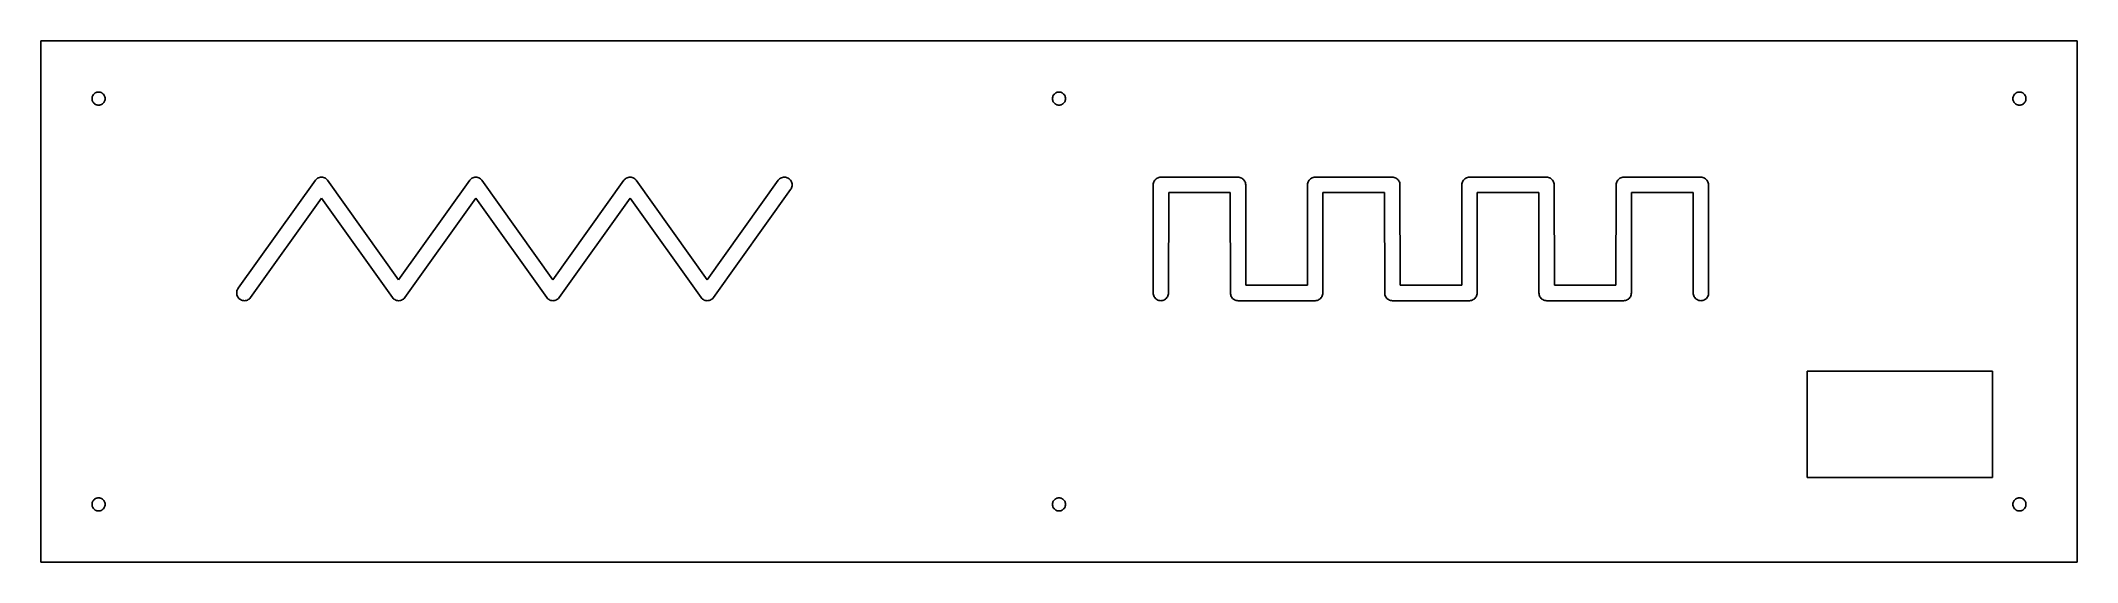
# Model space of a CAD drawing. Header units: metres. Extents: x 0 to 528, y 0 to 135.
import ezdxf

# ---------------------------------------------------------------- set-up
doc = ezdxf.new("R2010")
doc.units = ezdxf.units.M

msp = doc.modelspace()

# ---------------------------------------------------------------- linework, layer by layer
for p, q in [((528.02, 135.125), (0, 135.125)), ((0, 135.125), (0, 0)), ((528.02, 0), (528.02, 135.125)), ((13.7979, 121.328), (13.9651, 121.474)), ((13.9651, 121.474), (14.15, 121.598)), ((14.15, 121.598), (14.3494, 121.696)), ((14.3494, 121.696), (14.56, 121.768)), ((14.56, 121.768), (14.7781, 121.811)), ((14.7781, 121.811), (15, 121.825)), ((15, 121.825), (15.2219, 121.811)), ((15.2219, 121.811), (15.44, 121.768)), ((15.44, 121.768), (15.6506, 121.696)), ((15.6506, 121.696), (15.85, 121.598)), ((15.85, 121.598), (16.0349, 121.474)), ((16.0349, 121.474), (16.2021, 121.328)), ((262.808, 121.328), (262.975, 121.474)), ((262.975, 121.474), (263.16, 121.598)), ((263.16, 121.598), (263.359, 121.696)), ((263.359, 121.696), (263.57, 121.768)), ((263.57, 121.768), (263.788, 121.811)), ((263.788, 121.811), (264.01, 121.825)), ((264.01, 121.825), (264.232, 121.811)), ((264.232, 121.811), (264.45, 121.768)), ((264.45, 121.768), (264.661, 121.696)), ((264.661, 121.696), (264.86, 121.598)), ((264.86, 121.598), (265.045, 121.474)), ((265.045, 121.474), (265.212, 121.328)), ((511.818, 121.328), (511.985, 121.474)), ((511.985, 121.474), (512.17, 121.598)), ((512.17, 121.598), (512.369, 121.696)), ((512.369, 121.696), (512.58, 121.768)), ((512.58, 121.768), (512.798, 121.811)), ((512.798, 121.811), (513.02, 121.825)), ((513.02, 121.825), (513.242, 121.811)), ((513.242, 121.811), (513.46, 121.768)), ((513.46, 121.768), (513.671, 121.696)), ((513.671, 121.696), (513.87, 121.598)), ((513.87, 121.598), (514.055, 121.474)), ((514.055, 121.474), (514.222, 121.328)), ((13.3, 120.125), (13.3145, 120.347)), ((13.3145, 119.904), (13.3, 120.125)), ((13.3145, 120.347), (13.3579, 120.565)), ((13.3579, 119.685), (13.3145, 119.904)), ((13.3579, 120.565), (13.4294, 120.776)), ((13.4294, 119.475), (13.3579, 119.685)), ((13.4294, 120.776), (13.5278, 120.975)), ((13.5278, 119.275), (13.4294, 119.475)), ((13.5278, 120.975), (13.6513, 121.16)), ((13.6513, 119.091), (13.5278, 119.275)), ((13.6513, 121.16), (13.7979, 121.328)), ((13.7979, 118.923), (13.6513, 119.091)), ((13.9651, 118.777), (13.7979, 118.923)), ((14.15, 118.653), (13.9651, 118.777)), ((14.3494, 118.555), (14.15, 118.653)), ((14.56, 118.483), (14.3494, 118.555)), ((14.7781, 118.44), (14.56, 118.483)), ((15, 118.425), (14.7781, 118.44)), ((15.2219, 118.44), (15, 118.425)), ((15.44, 118.483), (15.2219, 118.44)), ((15.6506, 118.555), (15.44, 118.483)), ((15.85, 118.653), (15.6506, 118.555)), ((16.0349, 118.777), (15.85, 118.653)), ((16.2021, 118.923), (16.0349, 118.777)), ((16.2021, 121.328), (16.3487, 121.16)), ((16.3487, 119.091), (16.2021, 118.923)), ((16.3487, 121.16), (16.4722, 120.975)), ((16.4722, 119.275), (16.3487, 119.091)), ((16.4722, 120.975), (16.5706, 120.776)), ((16.5706, 119.475), (16.4722, 119.275)), ((16.5706, 120.776), (16.6421, 120.565)), ((16.6421, 119.685), (16.5706, 119.475)), ((16.6421, 120.565), (16.6855, 120.347)), ((16.6855, 119.904), (16.6421, 119.685)), ((16.6855, 120.347), (16.7, 120.125)), ((16.7, 120.125), (16.6855, 119.904)), ((262.31, 120.125), (262.325, 120.347)), ((262.325, 119.904), (262.31, 120.125)), ((262.325, 120.347), (262.368, 120.565)), ((262.368, 119.685), (262.325, 119.904)), ((262.368, 120.565), (262.439, 120.776)), ((262.439, 119.475), (262.368, 119.685)), ((262.439, 120.776), (262.538, 120.975)), ((262.538, 119.275), (262.439, 119.475)), ((262.538, 120.975), (262.661, 121.16)), ((262.661, 119.091), (262.538, 119.275)), ((262.661, 121.16), (262.808, 121.328)), ((262.808, 118.923), (262.661, 119.091)), ((262.975, 118.777), (262.808, 118.923)), ((263.16, 118.653), (262.975, 118.777)), ((263.359, 118.555), (263.16, 118.653)), ((263.57, 118.483), (263.359, 118.555)), ((263.788, 118.44), (263.57, 118.483)), ((264.01, 118.425), (263.788, 118.44)), ((264.232, 118.44), (264.01, 118.425)), ((264.45, 118.483), (264.232, 118.44)), ((264.661, 118.555), (264.45, 118.483)), ((264.86, 118.653), (264.661, 118.555)), ((265.045, 118.777), (264.86, 118.653)), ((265.212, 118.923), (265.045, 118.777)), ((265.212, 121.328), (265.359, 121.16)), ((265.359, 119.091), (265.212, 118.923)), ((265.359, 121.16), (265.482, 120.975)), ((265.482, 119.275), (265.359, 119.091)), ((265.482, 120.975), (265.581, 120.776)), ((265.581, 119.475), (265.482, 119.275)), ((265.581, 120.776), (265.652, 120.565)), ((265.652, 119.685), (265.581, 119.475)), ((265.652, 120.565), (265.695, 120.347)), ((265.695, 119.904), (265.652, 119.685)), ((265.695, 120.347), (265.71, 120.125)), ((265.71, 120.125), (265.695, 119.904)), ((511.32, 120.125), (511.335, 120.347)), ((511.335, 119.904), (511.32, 120.125)), ((511.335, 120.347), (511.378, 120.565)), ((511.378, 119.685), (511.335, 119.904)), ((511.378, 120.565), (511.449, 120.776)), ((511.449, 119.475), (511.378, 119.685)), ((511.449, 120.776), (511.548, 120.975)), ((511.548, 119.275), (511.449, 119.475)), ((511.548, 120.975), (511.671, 121.16)), ((511.671, 119.091), (511.548, 119.275)), ((511.671, 121.16), (511.818, 121.328)), ((511.818, 118.923), (511.671, 119.091)), ((511.985, 118.777), (511.818, 118.923)), ((512.17, 118.653), (511.985, 118.777)), ((512.369, 118.555), (512.17, 118.653)), ((512.58, 118.483), (512.369, 118.555)), ((512.798, 118.44), (512.58, 118.483)), ((513.02, 118.425), (512.798, 118.44)), ((513.242, 118.44), (513.02, 118.425)), ((513.46, 118.483), (513.242, 118.44)), ((513.671, 118.555), (513.46, 118.483)), ((513.87, 118.653), (513.671, 118.555)), ((514.055, 118.777), (513.87, 118.653)), ((514.222, 118.923), (514.055, 118.777)), ((514.222, 121.328), (514.369, 121.16)), ((514.369, 119.091), (514.222, 118.923)), ((514.369, 121.16), (514.492, 120.975)), ((514.492, 119.275), (514.369, 119.091)), ((514.492, 120.975), (514.591, 120.776)), ((514.591, 119.475), (514.492, 119.275)), ((514.591, 120.776), (514.662, 120.565)), ((514.662, 119.685), (514.591, 119.475)), ((514.662, 120.565), (514.705, 120.347)), ((514.705, 119.904), (514.662, 119.685)), ((514.705, 120.347), (514.72, 120.125)), ((514.72, 120.125), (514.705, 119.904)), ((51.2153, 70.9953), (71.2153, 98.9953)), ((71.2153, 98.9953), (71.3878, 99.192)), ((71.3878, 99.192), (71.5845, 99.3645)), ((71.5845, 99.3645), (71.802, 99.5098)), ((71.802, 99.5098), (72.0366, 99.6255)), ((72.0366, 99.6255), (72.2843, 99.7096)), ((72.2843, 99.7096), (72.5409, 99.7607)), ((72.5409, 99.7607), (72.802, 99.7778)), ((72.802, 99.7778), (73.063, 99.7607)), ((73.063, 99.7607), (73.3196, 99.7096)), ((73.3196, 99.7096), (73.5674, 99.6255)), ((73.5674, 99.6255), (73.802, 99.5098)), ((73.802, 99.5098), (74.0195, 99.3645)), ((74.0195, 99.3645), (74.2162, 99.192)), ((74.2162, 99.192), (74.3887, 98.9953)), ((74.3887, 98.9953), (92.802, 73.2167)), ((92.802, 73.2167), (111.215, 98.9953)), ((111.215, 98.9953), (111.388, 99.192)), ((111.388, 99.192), (111.584, 99.3645)), ((111.584, 99.3645), (111.802, 99.5098)), ((111.802, 99.5098), (112.037, 99.6255)), ((112.037, 99.6255), (112.284, 99.7096)), ((112.284, 99.7096), (112.541, 99.7607)), ((112.541, 99.7607), (112.802, 99.7778)), ((112.802, 99.7778), (113.063, 99.7607)), ((113.063, 99.7607), (113.32, 99.7096)), ((113.32, 99.7096), (113.567, 99.6255)), ((113.567, 99.6255), (113.802, 99.5098)), ((113.802, 99.5098), (114.02, 99.3645)), ((114.02, 99.3645), (114.216, 99.192)), ((114.216, 99.192), (114.389, 98.9953)), ((114.389, 98.9953), (132.802, 73.2167)), ((132.802, 73.2167), (151.215, 98.9953)), ((151.215, 98.9953), (151.388, 99.192)), ((151.388, 99.192), (151.584, 99.3645)), ((151.584, 99.3645), (151.802, 99.5098)), ((151.802, 99.5098), (152.037, 99.6255)), ((152.037, 99.6255), (152.284, 99.7096)), ((152.284, 99.7096), (152.541, 99.7607)), ((152.541, 99.7607), (152.802, 99.7778)), ((152.802, 99.7778), (153.063, 99.7607)), ((153.063, 99.7607), (153.32, 99.7096)), ((153.32, 99.7096), (153.567, 99.6255)), ((153.567, 99.6255), (153.802, 99.5098)), ((153.802, 99.5098), (154.02, 99.3645)), ((154.02, 99.3645), (154.216, 99.192)), ((154.216, 99.192), (154.389, 98.9953)), ((154.389, 98.9953), (172.802, 73.2167)), ((172.802, 73.2167), (191.215, 98.9953)), ((194.389, 96.5603), (174.389, 68.5603)), ((191.215, 98.9953), (191.388, 99.192)), ((191.388, 99.192), (191.584, 99.3645)), ((191.584, 99.3645), (191.802, 99.5098)), ((191.802, 99.5098), (192.037, 99.6255)), ((192.037, 99.6255), (192.284, 99.7096)), ((192.284, 99.7096), (192.541, 99.7607)), ((192.541, 99.7607), (192.802, 99.7778)), ((192.802, 99.7778), (193.063, 99.7607)), ((193.063, 99.7607), (193.32, 99.7096)), ((193.32, 99.7096), (193.567, 99.6255)), ((193.567, 99.6255), (193.802, 99.5098)), ((193.802, 99.5098), (194.02, 99.3645)), ((194.02, 99.3645), (194.216, 99.192)), ((194.216, 99.192), (194.389, 98.9953)), ((194.389, 98.9953), (194.534, 98.7778)), ((194.534, 96.7778), (194.389, 96.5603)), ((194.534, 98.7778), (194.65, 98.5432)), ((194.65, 97.0124), (194.534, 96.7778)), ((194.65, 98.5432), (194.734, 98.2954)), ((194.734, 97.2601), (194.65, 97.0124)), ((194.734, 98.2954), (194.785, 98.0388)), ((194.785, 97.5167), (194.734, 97.2601)), ((194.785, 98.0388), (194.802, 97.7778)), ((194.802, 97.7778), (194.785, 97.5167)), ((288.411, 69.7778), (288.451, 97.7778)), ((288.451, 97.7778), (288.468, 98.0388)), ((288.468, 98.0388), (288.519, 98.2954)), ((288.519, 98.2954), (288.603, 98.5432)), ((288.603, 98.5432), (288.719, 98.7778)), ((288.719, 98.7778), (288.864, 98.9953)), ((288.864, 98.9953), (289.037, 99.192)), ((289.037, 99.192), (289.233, 99.3645)), ((289.233, 99.3645), (289.451, 99.5098)), ((289.451, 99.5098), (289.686, 99.6255)), ((289.686, 99.6255), (289.933, 99.7096)), ((289.933, 99.7096), (290.19, 99.7607)), ((290.19, 99.7607), (290.451, 99.7778)), ((290.451, 99.7778), (310.411, 99.7778)), ((292.448, 95.7778), (292.411, 69.7778)), ((308.414, 95.7778), (292.448, 95.7778)), ((308.451, 69.7778), (308.414, 95.7778)), ((310.411, 99.7778), (310.672, 99.7607)), ((310.672, 99.7607), (310.929, 99.7096)), ((310.929, 99.7096), (311.176, 99.6255)), ((311.176, 99.6255), (311.411, 99.5098)), ((311.411, 99.5098), (311.629, 99.3645)), ((311.629, 99.3645), (311.825, 99.192)), ((311.825, 99.192), (311.998, 98.9953)), ((311.998, 98.9953), (312.143, 98.7778)), ((312.143, 98.7778), (312.259, 98.5432)), ((312.259, 98.5432), (312.343, 98.2954)), ((312.343, 98.2954), (312.394, 98.0388)), ((312.394, 98.0388), (312.411, 97.7778)), ((312.411, 97.7778), (312.448, 71.7778)), ((328.414, 71.7778), (328.451, 97.7778)), ((328.451, 97.7778), (328.468, 98.0388)), ((328.468, 98.0388), (328.519, 98.2954)), ((328.519, 98.2954), (328.603, 98.5432)), ((328.603, 98.5432), (328.719, 98.7778)), ((328.719, 98.7778), (328.864, 98.9953)), ((328.864, 98.9953), (329.037, 99.192)), ((329.037, 99.192), (329.233, 99.3645)), ((329.233, 99.3645), (329.451, 99.5098)), ((329.451, 99.5098), (329.686, 99.6255)), ((329.686, 99.6255), (329.933, 99.7096)), ((329.933, 99.7096), (330.19, 99.7607)), ((330.19, 99.7607), (330.451, 99.7778)), ((330.451, 99.7778), (350.411, 99.7778)), ((332.448, 95.7778), (332.411, 69.7778)), ((348.414, 95.7778), (332.448, 95.7778)), ((348.451, 69.7778), (348.414, 95.7778)), ((350.411, 99.7778), (350.672, 99.7607)), ((350.672, 99.7607), (350.929, 99.7096)), ((350.929, 99.7096), (351.176, 99.6255)), ((351.176, 99.6255), (351.411, 99.5098)), ((351.411, 99.5098), (351.629, 99.3645)), ((351.629, 99.3645), (351.825, 99.192)), ((351.825, 99.192), (351.998, 98.9953)), ((351.998, 98.9953), (352.143, 98.7778)), ((352.143, 98.7778), (352.259, 98.5432)), ((352.259, 98.5432), (352.343, 98.2954)), ((352.343, 98.2954), (352.394, 98.0388)), ((352.394, 98.0388), (352.411, 97.7778)), ((352.411, 97.7778), (352.448, 71.7778)), ((368.414, 71.7778), (368.451, 97.7778)), ((368.451, 97.7778), (368.468, 98.0388)), ((368.468, 98.0388), (368.519, 98.2954)), ((368.519, 98.2954), (368.603, 98.5432)), ((368.603, 98.5432), (368.719, 98.7778)), ((368.719, 98.7778), (368.864, 98.9953)), ((368.864, 98.9953), (369.037, 99.192)), ((369.037, 99.192), (369.233, 99.3645)), ((369.233, 99.3645), (369.451, 99.5098)), ((369.451, 99.5098), (369.686, 99.6255)), ((369.686, 99.6255), (369.933, 99.7096)), ((369.933, 99.7096), (370.19, 99.7607)), ((370.19, 99.7607), (370.451, 99.7778)), ((370.451, 99.7778), (390.411, 99.7778)), ((372.448, 95.7778), (372.411, 69.7778)), ((388.414, 95.7778), (372.448, 95.7778)), ((388.451, 69.7778), (388.414, 95.7778)), ((390.411, 99.7778), (390.672, 99.7607)), ((390.672, 99.7607), (390.929, 99.7096)), ((390.929, 99.7096), (391.176, 99.6255)), ((391.176, 99.6255), (391.411, 99.5098)), ((391.411, 99.5098), (391.629, 99.3645)), ((391.629, 99.3645), (391.825, 99.192)), ((391.825, 99.192), (391.998, 98.9953)), ((391.998, 98.9953), (392.143, 98.7778)), ((392.143, 98.7778), (392.259, 98.5432)), ((392.259, 98.5432), (392.343, 98.2954)), ((392.343, 98.2954), (392.394, 98.0388)), ((392.394, 98.0388), (392.411, 97.7778)), ((392.411, 97.7778), (392.448, 71.7778)), ((408.414, 71.7778), (408.451, 97.7778)), ((408.451, 97.7778), (408.468, 98.0388)), ((408.468, 98.0388), (408.519, 98.2954)), ((408.519, 98.2954), (408.603, 98.5432)), ((408.603, 98.5432), (408.719, 98.7778)), ((408.719, 98.7778), (408.864, 98.9953)), ((408.864, 98.9953), (409.037, 99.192)), ((409.037, 99.192), (409.233, 99.3645)), ((409.233, 99.3645), (409.451, 99.5098)), ((409.451, 99.5098), (409.686, 99.6255)), ((409.686, 99.6255), (409.933, 99.7096)), ((409.933, 99.7096), (410.19, 99.7607)), ((410.19, 99.7607), (410.451, 99.7778)), ((410.451, 99.7778), (430.411, 99.7778)), ((412.448, 95.7778), (412.411, 69.7778)), ((428.414, 95.7778), (412.448, 95.7778)), ((428.451, 69.7778), (428.414, 95.7778)), ((430.411, 99.7778), (430.672, 99.7607)), ((430.672, 99.7607), (430.929, 99.7096)), ((430.929, 99.7096), (431.176, 99.6255)), ((431.176, 99.6255), (431.411, 99.5098)), ((431.411, 99.5098), (431.629, 99.3645)), ((431.629, 99.3645), (431.825, 99.192)), ((431.825, 99.192), (431.998, 98.9953)), ((431.998, 98.9953), (432.143, 98.7778)), ((432.143, 98.7778), (432.259, 98.5432)), ((432.259, 98.5432), (432.343, 98.2954)), ((432.343, 98.2954), (432.394, 98.0388)), ((432.394, 98.0388), (432.411, 97.7778)), ((432.411, 97.7778), (432.451, 69.7778)), ((72.802, 94.3389), (54.3887, 68.5603)), ((91.2153, 68.5603), (72.802, 94.3389)), ((112.802, 94.3389), (94.3887, 68.5603)), ((131.215, 68.5603), (112.802, 94.3389)), ((152.802, 94.3389), (134.389, 68.5603)), ((171.215, 68.5603), (152.802, 94.3389)), ((50.802, 69.7778), (50.8191, 70.0388)), ((50.8191, 69.5167), (50.802, 69.7778)), ((50.8191, 70.0388), (50.8701, 70.2954)), ((50.8701, 69.2602), (50.8191, 69.5167)), ((50.8701, 70.2954), (50.9542, 70.5432)), ((50.9542, 69.0124), (50.8701, 69.2602)), ((50.9542, 70.5432), (51.0699, 70.7778)), ((51.0699, 68.7778), (50.9542, 69.0124)), ((51.0699, 70.7778), (51.2153, 70.9953)), ((51.2153, 68.5603), (51.0699, 68.7778)), ((288.428, 69.5167), (288.411, 69.7778)), ((288.479, 69.2602), (288.428, 69.5167)), ((288.563, 69.0124), (288.479, 69.2602)), ((288.679, 68.7778), (288.563, 69.0124)), ((288.824, 68.5603), (288.679, 68.7778)), ((292.143, 68.7778), (291.998, 68.5603)), ((292.259, 69.0124), (292.143, 68.7778)), ((292.343, 69.2602), (292.259, 69.0124)), ((292.394, 69.5167), (292.343, 69.2602)), ((292.411, 69.7778), (292.394, 69.5167)), ((308.468, 69.5167), (308.451, 69.7778)), ((308.519, 69.2602), (308.468, 69.5167)), ((308.603, 69.0124), (308.519, 69.2602)), ((308.719, 68.7778), (308.603, 69.0124)), ((308.864, 68.5603), (308.719, 68.7778)), ((312.448, 71.7778), (328.414, 71.7778)), ((332.143, 68.7778), (331.998, 68.5603)), ((332.259, 69.0124), (332.143, 68.7778)), ((332.343, 69.2602), (332.259, 69.0124)), ((332.394, 69.5167), (332.343, 69.2602)), ((332.411, 69.7778), (332.394, 69.5167)), ((348.468, 69.5167), (348.451, 69.7778)), ((348.519, 69.2602), (348.468, 69.5167)), ((348.603, 69.0124), (348.519, 69.2602)), ((348.719, 68.7778), (348.603, 69.0124)), ((348.864, 68.5603), (348.719, 68.7778)), ((352.448, 71.7778), (368.414, 71.7778)), ((372.143, 68.7778), (371.998, 68.5603)), ((372.259, 69.0124), (372.143, 68.7778)), ((372.343, 69.2602), (372.259, 69.0124)), ((372.394, 69.5167), (372.343, 69.2602)), ((372.411, 69.7778), (372.394, 69.5167)), ((388.468, 69.5167), (388.451, 69.7778)), ((388.519, 69.2602), (388.468, 69.5167)), ((388.603, 69.0124), (388.519, 69.2602)), ((388.719, 68.7778), (388.603, 69.0124)), ((388.864, 68.5603), (388.719, 68.7778)), ((392.448, 71.7778), (408.414, 71.7778)), ((412.143, 68.7778), (411.998, 68.5603)), ((412.259, 69.0124), (412.143, 68.7778)), ((412.343, 69.2602), (412.259, 69.0124)), ((412.394, 69.5167), (412.343, 69.2602)), ((412.411, 69.7778), (412.394, 69.5167)), ((428.468, 69.5167), (428.451, 69.7778)), ((428.519, 69.2602), (428.468, 69.5167)), ((428.603, 69.0124), (428.519, 69.2602)), ((428.719, 68.7778), (428.603, 69.0124)), ((428.864, 68.5603), (428.719, 68.7778)), ((432.183, 68.7778), (432.038, 68.5603)), ((432.299, 69.0124), (432.183, 68.7778)), ((432.383, 69.2602), (432.299, 69.0124)), ((432.434, 69.5167), (432.383, 69.2602)), ((432.451, 69.7778), (432.434, 69.5167)), ((51.3878, 68.3636), (51.2153, 68.5603)), ((51.5845, 68.1911), (51.3878, 68.3636)), ((51.802, 68.0457), (51.5845, 68.1911)), ((52.0366, 67.93), (51.802, 68.0457)), ((52.2844, 67.8459), (52.0366, 67.93)), ((52.5409, 67.7949), (52.2844, 67.8459)), ((52.802, 67.7778), (52.5409, 67.7949)), ((53.063, 67.7949), (52.802, 67.7778)), ((53.3196, 67.8459), (53.063, 67.7949)), ((53.5674, 67.93), (53.3196, 67.8459)), ((53.802, 68.0457), (53.5674, 67.93)), ((54.0195, 68.1911), (53.802, 68.0457)), ((54.2162, 68.3636), (54.0195, 68.1911)), ((54.3887, 68.5603), (54.2162, 68.3636)), ((91.3878, 68.3636), (91.2153, 68.5603)), ((91.5845, 68.1911), (91.3878, 68.3636)), ((91.802, 68.0457), (91.5845, 68.1911)), ((92.0366, 67.93), (91.802, 68.0457)), ((92.2843, 67.8459), (92.0366, 67.93)), ((92.5409, 67.7949), (92.2843, 67.8459)), ((92.802, 67.7778), (92.5409, 67.7949)), ((93.063, 67.7949), (92.802, 67.7778)), ((93.3196, 67.8459), (93.063, 67.7949)), ((93.5674, 67.93), (93.3196, 67.8459)), ((93.802, 68.0457), (93.5674, 67.93)), ((94.0195, 68.1911), (93.802, 68.0457)), ((94.2162, 68.3636), (94.0195, 68.1911)), ((94.3887, 68.5603), (94.2162, 68.3636)), ((131.388, 68.3636), (131.215, 68.5603)), ((131.584, 68.1911), (131.388, 68.3636)), ((131.802, 68.0457), (131.584, 68.1911)), ((132.037, 67.93), (131.802, 68.0457)), ((132.284, 67.8459), (132.037, 67.93)), ((132.541, 67.7949), (132.284, 67.8459)), ((132.802, 67.7778), (132.541, 67.7949)), ((133.063, 67.7949), (132.802, 67.7778)), ((133.32, 67.8459), (133.063, 67.7949)), ((133.567, 67.93), (133.32, 67.8459)), ((133.802, 68.0457), (133.567, 67.93)), ((134.02, 68.1911), (133.802, 68.0457)), ((134.216, 68.3636), (134.02, 68.1911)), ((134.389, 68.5603), (134.216, 68.3636)), ((171.388, 68.3636), (171.215, 68.5603)), ((171.584, 68.1911), (171.388, 68.3636)), ((171.802, 68.0457), (171.584, 68.1911)), ((172.037, 67.93), (171.802, 68.0457)), ((172.284, 67.8459), (172.037, 67.93)), ((172.541, 67.7949), (172.284, 67.8459)), ((172.802, 67.7778), (172.541, 67.7949)), ((173.063, 67.7949), (172.802, 67.7778)), ((173.32, 67.8459), (173.063, 67.7949)), ((173.567, 67.93), (173.32, 67.8459)), ((173.802, 68.0457), (173.567, 67.93)), ((174.02, 68.1911), (173.802, 68.0457)), ((174.216, 68.3636), (174.02, 68.1911)), ((174.389, 68.5603), (174.216, 68.3636)), ((288.997, 68.3636), (288.824, 68.5603)), ((289.193, 68.1911), (288.997, 68.3636)), ((289.411, 68.0457), (289.193, 68.1911)), ((289.646, 67.93), (289.411, 68.0457)), ((289.893, 67.8459), (289.646, 67.93)), ((290.15, 67.7949), (289.893, 67.8459)), ((290.411, 67.7778), (290.15, 67.7949)), ((290.672, 67.7949), (290.411, 67.7778)), ((290.929, 67.8459), (290.672, 67.7949)), ((291.176, 67.93), (290.929, 67.8459)), ((291.411, 68.0457), (291.176, 67.93)), ((291.629, 68.1911), (291.411, 68.0457)), ((291.825, 68.3636), (291.629, 68.1911)), ((291.998, 68.5603), (291.825, 68.3636)), ((309.037, 68.3636), (308.864, 68.5603)), ((309.233, 68.1911), (309.037, 68.3636)), ((309.451, 68.0457), (309.233, 68.1911)), ((309.686, 67.93), (309.451, 68.0457)), ((309.933, 67.8459), (309.686, 67.93)), ((310.19, 67.7949), (309.933, 67.8459)), ((310.451, 67.7778), (310.19, 67.7949)), ((330.411, 67.7778), (310.451, 67.7778)), ((330.672, 67.7949), (330.411, 67.7778)), ((330.929, 67.8459), (330.672, 67.7949)), ((331.176, 67.93), (330.929, 67.8459)), ((331.411, 68.0457), (331.176, 67.93)), ((331.629, 68.1911), (331.411, 68.0457)), ((331.825, 68.3636), (331.629, 68.1911)), ((331.998, 68.5603), (331.825, 68.3636)), ((349.037, 68.3636), (348.864, 68.5603)), ((349.233, 68.1911), (349.037, 68.3636)), ((349.451, 68.0457), (349.233, 68.1911)), ((349.686, 67.93), (349.451, 68.0457)), ((349.933, 67.8459), (349.686, 67.93)), ((350.19, 67.7949), (349.933, 67.8459)), ((350.451, 67.7778), (350.19, 67.7949)), ((370.411, 67.7778), (350.451, 67.7778)), ((370.672, 67.7949), (370.411, 67.7778)), ((370.929, 67.8459), (370.672, 67.7949)), ((371.176, 67.93), (370.929, 67.8459)), ((371.411, 68.0457), (371.176, 67.93)), ((371.629, 68.1911), (371.411, 68.0457)), ((371.825, 68.3636), (371.629, 68.1911)), ((371.998, 68.5603), (371.825, 68.3636)), ((389.037, 68.3636), (388.864, 68.5603)), ((389.233, 68.1911), (389.037, 68.3636)), ((389.451, 68.0457), (389.233, 68.1911)), ((389.686, 67.93), (389.451, 68.0457)), ((389.933, 67.8459), (389.686, 67.93)), ((390.19, 67.7949), (389.933, 67.8459)), ((390.451, 67.7778), (390.19, 67.7949)), ((410.411, 67.7778), (390.451, 67.7778)), ((410.672, 67.7949), (410.411, 67.7778)), ((410.929, 67.8459), (410.672, 67.7949)), ((411.176, 67.93), (410.929, 67.8459)), ((411.411, 68.0457), (411.176, 67.93)), ((411.629, 68.1911), (411.411, 68.0457)), ((411.825, 68.3636), (411.629, 68.1911)), ((411.998, 68.5603), (411.825, 68.3636)), ((429.037, 68.3636), (428.864, 68.5603)), ((429.233, 68.1911), (429.037, 68.3636)), ((429.451, 68.0457), (429.233, 68.1911)), ((429.686, 67.93), (429.451, 68.0457)), ((429.933, 67.8459), (429.686, 67.93)), ((430.19, 67.7949), (429.933, 67.8459)), ((430.451, 67.7778), (430.19, 67.7949)), ((430.712, 67.7949), (430.451, 67.7778)), ((430.969, 67.8459), (430.712, 67.7949)), ((431.216, 67.93), (430.969, 67.8459)), ((431.451, 68.0457), (431.216, 67.93)), ((431.669, 68.1911), (431.451, 68.0457)), ((431.865, 68.3636), (431.669, 68.1911)), ((432.038, 68.5603), (431.865, 68.3636)), ((458.02, 22), (458.02, 49.5)), ((458.02, 49.5), (506.02, 49.5)), ((506.02, 49.5), (506.02, 22)), ((506.02, 22), (458.02, 22)), ((13.4294, 15.6506), (13.5278, 15.85)), ((13.5278, 15.85), (13.6513, 16.0349)), ((13.6513, 16.0349), (13.7979, 16.2021)), ((13.7979, 16.2021), (13.9651, 16.3487)), ((13.9651, 16.3487), (14.15, 16.4722)), ((14.15, 16.4722), (14.3494, 16.5706)), ((14.3494, 16.5706), (14.56, 16.6421)), ((14.56, 16.6421), (14.7781, 16.6855)), ((14.7781, 16.6855), (15, 16.7)), ((15, 16.7), (15.2219, 16.6855)), ((15.2219, 16.6855), (15.44, 16.6421)), ((15.44, 16.6421), (15.6506, 16.5706)), ((15.6506, 16.5706), (15.85, 16.4722)), ((15.85, 16.4722), (16.0349, 16.3487)), ((16.0349, 16.3487), (16.2021, 16.2021)), ((16.2021, 16.2021), (16.3487, 16.0349)), ((16.3487, 16.0349), (16.4722, 15.85)), ((16.4722, 15.85), (16.5706, 15.6506)), ((262.439, 15.6506), (262.538, 15.85)), ((262.538, 15.85), (262.661, 16.0349)), ((262.661, 16.0349), (262.808, 16.2021)), ((262.808, 16.2021), (262.975, 16.3487)), ((262.975, 16.3487), (263.16, 16.4722)), ((263.16, 16.4722), (263.359, 16.5706)), ((263.359, 16.5706), (263.57, 16.6421)), ((263.57, 16.6421), (263.788, 16.6855)), ((263.788, 16.6855), (264.01, 16.7)), ((264.01, 16.7), (264.232, 16.6855)), ((264.232, 16.6855), (264.45, 16.6421)), ((264.45, 16.6421), (264.661, 16.5706)), ((264.661, 16.5706), (264.86, 16.4722)), ((264.86, 16.4722), (265.045, 16.3487)), ((265.045, 16.3487), (265.212, 16.2021)), ((265.212, 16.2021), (265.359, 16.0349)), ((265.359, 16.0349), (265.482, 15.85)), ((265.482, 15.85), (265.581, 15.6506)), ((511.449, 15.6506), (511.548, 15.85)), ((511.548, 15.85), (511.671, 16.0349)), ((511.671, 16.0349), (511.818, 16.2021)), ((511.818, 16.2021), (511.985, 16.3487)), ((511.985, 16.3487), (512.17, 16.4722)), ((512.17, 16.4722), (512.369, 16.5706)), ((512.369, 16.5706), (512.58, 16.6421)), ((512.58, 16.6421), (512.798, 16.6855)), ((512.798, 16.6855), (513.02, 16.7)), ((513.02, 16.7), (513.242, 16.6855)), ((513.242, 16.6855), (513.46, 16.6421)), ((513.46, 16.6421), (513.671, 16.5706)), ((513.671, 16.5706), (513.87, 16.4722)), ((513.87, 16.4722), (514.055, 16.3487)), ((514.055, 16.3487), (514.222, 16.2021)), ((514.222, 16.2021), (514.369, 16.0349)), ((514.369, 16.0349), (514.492, 15.85)), ((514.492, 15.85), (514.591, 15.6506)), ((13.3, 15), (13.3145, 15.2219)), ((13.3145, 14.7781), (13.3, 15)), ((13.3145, 15.2219), (13.3579, 15.44)), ((13.3579, 14.56), (13.3145, 14.7781)), ((13.3579, 15.44), (13.4294, 15.6506)), ((13.4294, 14.3494), (13.3579, 14.56)), ((13.5278, 14.15), (13.4294, 14.3494)), ((13.6513, 13.9651), (13.5278, 14.15)), ((13.7979, 13.7979), (13.6513, 13.9651)), ((13.9651, 13.6513), (13.7979, 13.7979)), ((14.15, 13.5278), (13.9651, 13.6513)), ((14.3494, 13.4294), (14.15, 13.5278)), ((14.56, 13.3579), (14.3494, 13.4294)), ((14.7781, 13.3145), (14.56, 13.3579)), ((15, 13.3), (14.7781, 13.3145)), ((15.2219, 13.3145), (15, 13.3)), ((15.44, 13.3579), (15.2219, 13.3145)), ((15.6506, 13.4294), (15.44, 13.3579)), ((15.85, 13.5278), (15.6506, 13.4294)), ((16.0349, 13.6513), (15.85, 13.5278)), ((16.2021, 13.7979), (16.0349, 13.6513)), ((16.3487, 13.9651), (16.2021, 13.7979)), ((16.4722, 14.15), (16.3487, 13.9651)), ((16.5706, 14.3494), (16.4722, 14.15)), ((16.5706, 15.6506), (16.6421, 15.44)), ((16.6421, 14.56), (16.5706, 14.3494)), ((16.6421, 15.44), (16.6855, 15.2219)), ((16.6855, 14.7781), (16.6421, 14.56)), ((16.6855, 15.2219), (16.7, 15)), ((16.7, 15), (16.6855, 14.7781)), ((262.31, 15), (262.325, 15.2219)), ((262.325, 14.7781), (262.31, 15)), ((262.325, 15.2219), (262.368, 15.44)), ((262.368, 14.56), (262.325, 14.7781)), ((262.368, 15.44), (262.439, 15.6506)), ((262.439, 14.3494), (262.368, 14.56)), ((262.538, 14.15), (262.439, 14.3494)), ((262.661, 13.9651), (262.538, 14.15)), ((262.808, 13.7979), (262.661, 13.9651)), ((262.975, 13.6513), (262.808, 13.7979)), ((263.16, 13.5278), (262.975, 13.6513)), ((263.359, 13.4294), (263.16, 13.5278)), ((263.57, 13.3579), (263.359, 13.4294)), ((263.788, 13.3145), (263.57, 13.3579)), ((264.01, 13.3), (263.788, 13.3145)), ((264.232, 13.3145), (264.01, 13.3)), ((264.45, 13.3579), (264.232, 13.3145)), ((264.661, 13.4294), (264.45, 13.3579)), ((264.86, 13.5278), (264.661, 13.4294)), ((265.045, 13.6513), (264.86, 13.5278)), ((265.212, 13.7979), (265.045, 13.6513)), ((265.359, 13.9651), (265.212, 13.7979)), ((265.482, 14.15), (265.359, 13.9651)), ((265.581, 14.3494), (265.482, 14.15)), ((265.581, 15.6506), (265.652, 15.44)), ((265.652, 14.56), (265.581, 14.3494)), ((265.652, 15.44), (265.695, 15.2219)), ((265.695, 14.7781), (265.652, 14.56)), ((265.695, 15.2219), (265.71, 15)), ((265.71, 15), (265.695, 14.7781)), ((511.32, 15), (511.335, 15.2219)), ((511.335, 14.7781), (511.32, 15)), ((511.335, 15.2219), (511.378, 15.44)), ((511.378, 14.56), (511.335, 14.7781)), ((511.378, 15.44), (511.449, 15.6506)), ((511.449, 14.3494), (511.378, 14.56)), ((511.548, 14.15), (511.449, 14.3494)), ((511.671, 13.9651), (511.548, 14.15)), ((511.818, 13.7979), (511.671, 13.9651)), ((511.985, 13.6513), (511.818, 13.7979)), ((512.17, 13.5278), (511.985, 13.6513)), ((512.369, 13.4294), (512.17, 13.5278)), ((512.58, 13.3579), (512.369, 13.4294)), ((512.798, 13.3145), (512.58, 13.3579)), ((513.02, 13.3), (512.798, 13.3145)), ((513.242, 13.3145), (513.02, 13.3)), ((513.46, 13.3579), (513.242, 13.3145)), ((513.671, 13.4294), (513.46, 13.3579)), ((513.87, 13.5278), (513.671, 13.4294)), ((514.055, 13.6513), (513.87, 13.5278)), ((514.222, 13.7979), (514.055, 13.6513)), ((514.369, 13.9651), (514.222, 13.7979)), ((514.492, 14.15), (514.369, 13.9651)), ((514.591, 14.3494), (514.492, 14.15)), ((514.591, 15.6506), (514.662, 15.44)), ((514.662, 14.56), (514.591, 14.3494)), ((514.662, 15.44), (514.705, 15.2219)), ((514.705, 14.7781), (514.662, 14.56)), ((514.705, 15.2219), (514.72, 15)), ((514.72, 15), (514.705, 14.7781)), ((0, 0), (528.02, 0))]:
    msp.add_line(p, q)

doc.saveas('drawing.dxf')
